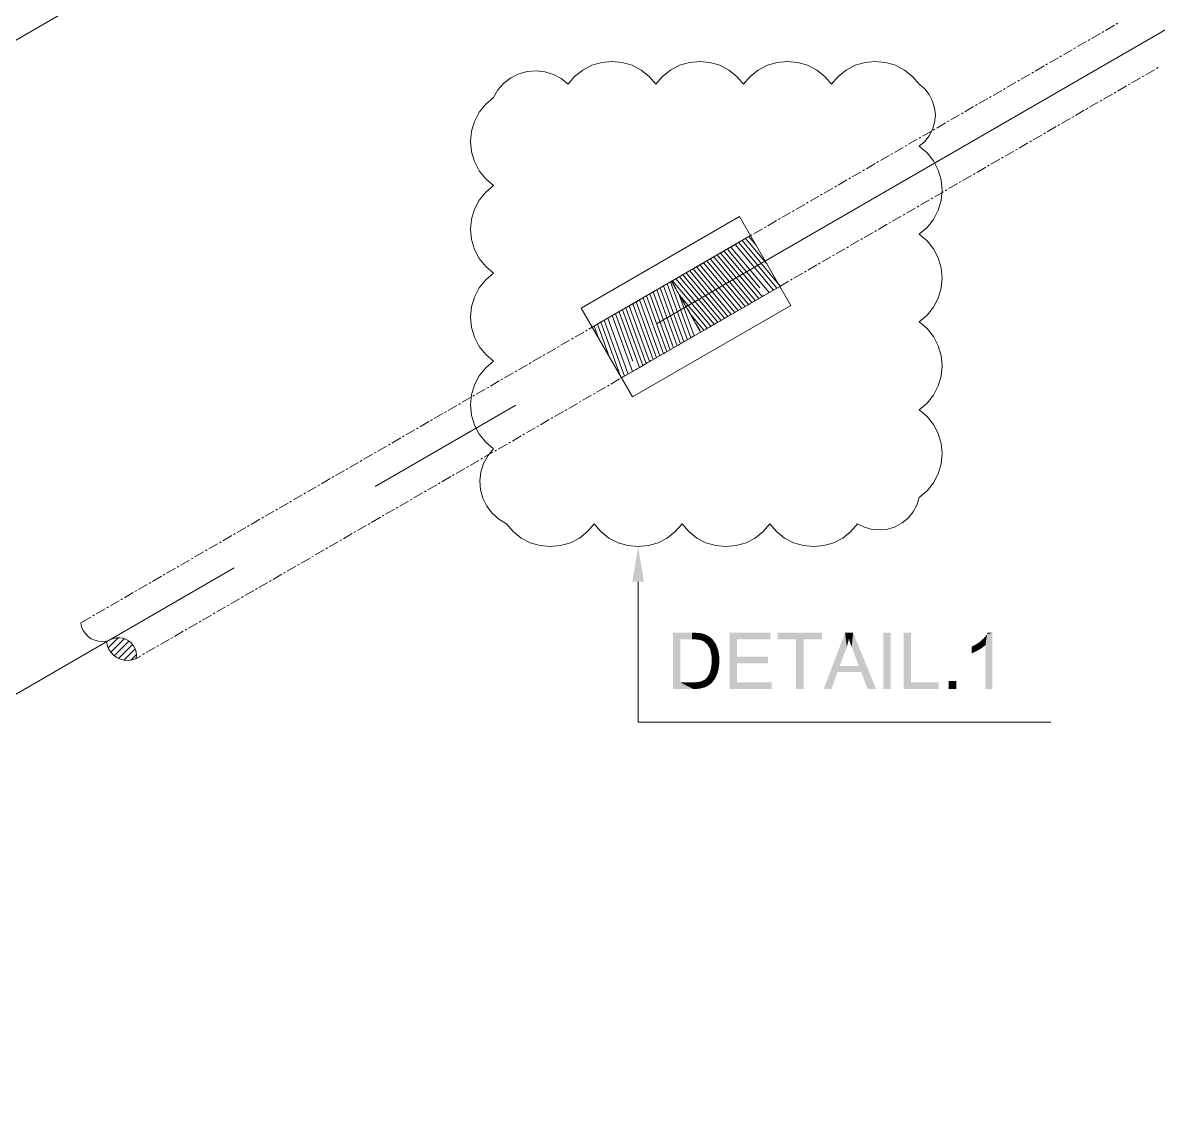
# Model space of a CAD drawing. Header units: millimetres. Extents: x 2 to 579, y 1 to 405.
# Drawn here: x 238.43 to 255.89, y 99.17 to 116.12 of the extents above; entities that cross this region are included whole.
import ezdxf

# ---------------------------------------------------------------- set-up
doc = ezdxf.new("R2010")
doc.units = ezdxf.units.MM
doc.linetypes.add('XKITLINE00', pattern=[0])
doc.layers.add('LinkedObject', color=7, linetype='Continuous', lineweight=0)

# ---------------------------------------------------------------- blocks, each defined once
blk = doc.blocks.new('*A4')
at = {"layer": 'LinkedObject'}
for color, points in [(6, [(247.983, 107.526), (247.803, 107.526), (247.893, 108.066)]), (7, [(248.427, 106.742), (248.541, 106.64), (248.427, 105.878)]), (7, [(248.723, 106.64), (248.427, 106.742), (248.724, 106.742)]), (7, [(248.541, 106.64), (248.427, 106.742), (248.723, 106.64)]), (7, [(248.724, 106.742), (248.774, 106.64), (248.723, 106.64)]), (7, [(248.775, 106.742), (248.774, 106.64), (248.724, 106.742)]), (7, [(248.775, 106.742), (248.848, 106.631), (248.774, 106.64)]), (7, [(248.852, 106.736), (248.848, 106.631), (248.775, 106.742)]), (7, [(248.878, 106.73), (248.848, 106.631), (248.852, 106.736)]), (7, [(248.878, 106.73), (248.871, 106.622), (248.848, 106.631)]), (7, [(248.871, 106.622), (248.878, 106.73), (248.902, 106.61)]), (7, [(248.978, 106.69), (248.878, 106.73), (248.915, 106.721)]), (7, [(249.005, 106.668), (248.878, 106.73), (248.978, 106.69)]), (7, [(248.956, 106.561), (248.878, 106.73), (249.005, 106.668)]), (7, [(248.902, 106.61), (248.878, 106.73), (248.956, 106.561)]), (7, [(249.414, 106.376), (249.3, 105.878), (249.3, 106.742)]), (7, [(249.414, 106.376), (249.3, 106.742), (249.414, 106.64)]), (7, [(249.924, 106.64), (249.3, 106.742), (249.924, 106.742)]), (7, [(249.414, 106.64), (249.3, 106.742), (249.924, 106.64)]), (7, [(250.038, 106.742), (250.322, 106.64), (250.038, 106.64)]), (7, [(250.436, 106.64), (250.322, 106.64), (250.038, 106.742)]), (7, [(250.436, 106.64), (250.038, 106.742), (250.722, 106.742)]), (7, [(250.436, 106.64), (250.722, 106.742), (250.722, 106.64)]), (7, [(251.076, 106.742), (251.088, 106.486), (250.745, 105.878)]), (7, [(251.088, 106.486), (251.076, 106.742), (251.102, 106.527)]), (7, [(251.102, 106.527), (251.076, 106.742), (251.126, 106.61)]), (7, [(251.126, 106.61), (251.076, 106.742), (251.134, 106.651)]), (7, [(251.199, 106.742), (251.134, 106.651), (251.076, 106.742)]), (7, [(251.134, 106.651), (251.199, 106.742), (251.145, 106.616)]), (7, [(251.145, 106.616), (251.199, 106.742), (251.175, 106.526)]), (7, [(251.175, 106.526), (251.199, 106.742), (251.196, 106.472)]), (7, [(251.196, 106.472), (251.199, 106.742), (251.286, 106.233)]), (7, [(251.286, 106.233), (251.199, 106.742), (251.322, 106.14)]), (7, [(251.322, 106.14), (251.199, 106.742), (251.552, 105.878)]), (7, [(251.777, 106.742), (251.663, 105.878), (251.663, 106.742)]), (7, [(251.777, 105.878), (251.663, 105.878), (251.777, 106.742)]), (7, [(252.088, 106.742), (251.974, 105.878), (251.974, 106.742)]), (7, [(252.088, 105.98), (251.974, 105.878), (252.088, 106.742)]), (7, [(253.258, 106.718), (253.234, 106.554), (253.211, 106.66)]), (7, [(253.234, 105.878), (253.258, 106.718), (253.341, 105.878)]), (7, [(253.234, 106.554), (253.258, 106.718), (253.234, 105.878)]), (7, [(253.341, 106.746), (253.258, 106.718), (253.272, 106.746)]), (7, [(253.341, 105.878), (253.258, 106.718), (253.341, 106.746)]), (7, [(248.427, 105.878), (248.541, 106.64), (248.541, 105.98)]), (7, [(249.005, 106.668), (248.979, 106.525), (248.956, 106.561)]), (7, [(249.039, 106.639), (248.979, 106.525), (249.005, 106.668)]), (7, [(249.09, 106.565), (248.979, 106.525), (249.039, 106.639)]), (7, [(248.979, 106.525), (249.09, 106.565), (249.001, 106.488)]), (7, [(249.001, 106.488), (249.09, 106.565), (249.107, 106.52)]), (7, [(249.107, 106.52), (249.023, 106.384), (249.001, 106.488)]), (7, [(249.124, 106.475), (249.023, 106.384), (249.107, 106.52)]), (7, [(250.322, 105.878), (250.436, 106.64), (250.436, 105.878)]), (7, [(250.322, 106.64), (250.436, 106.64), (250.322, 105.878)]), (7, [(253.067, 106.55), (253.103, 106.463), (253.023, 106.529)]), (7, [(253.023, 106.529), (253.103, 106.463), (253.023, 106.426)]), (7, [(253.165, 106.499), (253.067, 106.55), (253.145, 106.6)]), (7, [(253.103, 106.463), (253.067, 106.55), (253.134, 106.481)]), (7, [(253.134, 106.481), (253.067, 106.55), (253.165, 106.499)]), (7, [(253.178, 106.63), (253.234, 106.554), (253.145, 106.6)]), (7, [(253.145, 106.6), (253.234, 106.554), (253.165, 106.499)]), (7, [(253.165, 106.499), (253.234, 106.554), (253.215, 106.536)]), (7, [(253.234, 106.554), (253.178, 106.63), (253.211, 106.66)]), (7, [(249.141, 106.373), (249.023, 106.384), (249.124, 106.475)]), (7, [(249.141, 106.315), (249.023, 106.384), (249.141, 106.373)]), (7, [(249.023, 106.384), (249.141, 106.315), (249.023, 106.317)]), (7, [(249.414, 106.274), (249.3, 105.878), (249.414, 106.376)]), (7, [(249.892, 106.274), (249.414, 106.376), (249.892, 106.376)]), (7, [(249.414, 106.274), (249.414, 106.376), (249.892, 106.274)]), (7, [(250.745, 105.878), (251.088, 106.486), (250.992, 106.233)]), (7, [(253.023, 106.426), (253.103, 106.463), (253.047, 106.435)]), (7, [(249.118, 106.14), (249, 106.15), (249.012, 106.184)]), (7, [(249.023, 106.268), (249.141, 106.266), (249.012, 106.184)]), (7, [(249.012, 106.184), (249.141, 106.266), (249.118, 106.14)]), (7, [(249.141, 106.315), (249.023, 106.268), (249.023, 106.317)]), (7, [(249.141, 106.266), (249.023, 106.268), (249.141, 106.315)]), (7, [(249.118, 106.14), (249.141, 106.266), (249.129, 106.178)]), (7, [(249.414, 105.98), (249.3, 105.878), (249.414, 106.274)]), (7, [(250.96, 106.14), (250.745, 105.878), (250.992, 106.233)]), (7, [(250.992, 106.233), (251.322, 106.14), (250.96, 106.14)]), (7, [(251.286, 106.233), (251.322, 106.14), (250.992, 106.233)]), (7, [(248.877, 105.893), (248.768, 105.98), (248.835, 105.988)]), (7, [(248.86, 105.996), (248.877, 105.893), (248.835, 105.988)]), (7, [(248.884, 106.004), (248.877, 105.893), (248.86, 105.996)]), (7, [(248.877, 105.893), (248.884, 106.004), (248.907, 105.9)]), (7, [(248.98, 105.936), (248.884, 106.004), (248.923, 106.026)]), (7, [(248.959, 105.922), (248.884, 106.004), (248.98, 105.936)]), (7, [(248.907, 105.9), (248.884, 106.004), (248.959, 105.922)]), (7, [(248.937, 106.041), (249.002, 105.95), (248.923, 106.026)]), (7, [(248.923, 106.026), (249.002, 105.95), (248.98, 105.936)]), (7, [(249.059, 106.014), (248.937, 106.041), (248.957, 106.061)]), (7, [(249.041, 105.99), (248.937, 106.041), (249.059, 106.014)]), (7, [(249.002, 105.95), (248.937, 106.041), (249.041, 105.99)]), (7, [(248.957, 106.061), (249.118, 106.14), (249.059, 106.014)]), (7, [(248.989, 106.116), (249.118, 106.14), (248.957, 106.061)]), (7, [(249, 106.15), (249.118, 106.14), (248.989, 106.116)]), (7, [(249.059, 106.014), (249.118, 106.14), (249.077, 106.039)]), (7, [(249.077, 106.039), (249.118, 106.14), (249.106, 106.102)]), (7, [(250.745, 105.878), (250.96, 106.14), (250.865, 105.878)]), (7, [(251.322, 106.14), (251.552, 105.878), (251.422, 105.878)]), (7, [(252.787, 105.999), (252.666, 105.878), (252.666, 105.999)]), (7, [(252.787, 105.878), (252.666, 105.878), (252.787, 105.999)]), (7, [(248.541, 105.98), (248.739, 105.878), (248.427, 105.878)]), (7, [(248.726, 105.98), (248.739, 105.878), (248.541, 105.98)]), (7, [(248.726, 105.98), (248.778, 105.878), (248.739, 105.878)]), (7, [(248.768, 105.98), (248.778, 105.878), (248.726, 105.98)]), (7, [(248.847, 105.885), (248.768, 105.98), (248.877, 105.893)]), (7, [(248.778, 105.878), (248.768, 105.98), (248.847, 105.885)]), (7, [(249.3, 105.878), (249.414, 105.98), (249.944, 105.878)]), (7, [(249.944, 105.878), (249.414, 105.98), (249.944, 105.98)]), (7, [(251.974, 105.878), (252.088, 105.98), (252.513, 105.878)]), (7, [(252.513, 105.878), (252.088, 105.98), (252.513, 105.98)])]:
    blk.add_hatch(color=color, dxfattribs=at).paths.add_polyline_path(points, flags=17)
at = {"layer": 'LinkedObject', "color": 6, "linetype": 'XKITLINE00', "lineweight": 0}
for p, q in [((217.36, 103.735), (258.753, 127.659)), ((248.177, 111.491), (262.999, 120.057)), ((243.848, 108.989), (246.013, 110.24)), ((226.863, 99.172), (241.684, 107.738)), ((247.893, 107.526), (247.893, 105.369)), ((247.893, 105.369), (254.241, 105.369))]:
    blk.add_line(p, q, dxfattribs=at)
at = {"layer": 'LinkedObject', "color": 9, "linetype": 'XKITLINE00', "lineweight": 0}
for p, q in [((254.865, 115.876), (255, 115.954)), ((255.027, 115.97), (255.054, 115.986)), ((255.081, 116.001), (255.217, 116.08)), ((255.244, 116.095), (255.271, 116.111)), ((254.649, 115.751), (254.784, 115.829)), ((254.811, 115.845), (254.838, 115.861)), ((254.378, 115.595), (254.405, 115.61)), ((254.432, 115.626), (254.567, 115.704)), ((254.594, 115.72), (254.621, 115.735)), ((253.999, 115.376), (254.134, 115.454)), ((254.161, 115.47), (254.189, 115.485)), ((254.216, 115.501), (254.351, 115.579)), ((255.862, 115.413), (255.889, 115.428)), ((253.783, 115.251), (253.918, 115.329)), ((253.945, 115.345), (253.972, 115.36)), ((255.483, 115.194), (255.618, 115.272)), ((255.645, 115.288), (255.672, 115.303)), ((255.699, 115.319), (255.835, 115.397)), ((253.35, 115.001), (253.485, 115.079)), ((253.512, 115.094), (253.539, 115.11)), ((253.566, 115.126), (253.702, 115.204)), ((253.729, 115.219), (253.756, 115.235)), ((255.266, 115.069), (255.402, 115.147)), ((255.429, 115.163), (255.456, 115.178)), ((253.133, 114.875), (253.269, 114.954)), ((253.296, 114.969), (253.323, 114.985)), ((254.833, 114.819), (254.969, 114.897)), ((254.996, 114.912), (255.023, 114.928)), ((255.05, 114.944), (255.185, 115.022)), ((255.212, 115.037), (255.239, 115.053)), ((252.863, 114.719), (252.89, 114.735)), ((252.917, 114.75), (253.052, 114.829)), ((253.079, 114.844), (253.106, 114.86)), ((254.617, 114.693), (254.752, 114.772)), ((254.779, 114.787), (254.806, 114.803)), ((252.484, 114.5), (252.619, 114.578)), ((252.646, 114.594), (252.673, 114.61)), ((252.7, 114.625), (252.836, 114.703)), ((254.346, 114.537), (254.374, 114.553)), ((254.401, 114.568), (254.536, 114.647)), ((254.563, 114.662), (254.59, 114.678)), ((252.268, 114.375), (252.403, 114.453)), ((252.43, 114.469), (252.457, 114.484)), ((253.968, 114.318), (254.103, 114.396)), ((254.13, 114.412), (254.157, 114.428)), ((254.184, 114.443), (254.319, 114.521)), ((251.835, 114.125), (251.97, 114.203)), ((251.997, 114.219), (252.024, 114.234)), ((252.051, 114.25), (252.186, 114.328)), ((252.213, 114.344), (252.241, 114.359)), ((253.751, 114.193), (253.886, 114.271)), ((253.914, 114.287), (253.941, 114.302)), ((251.618, 114), (251.754, 114.078)), ((251.781, 114.094), (251.808, 114.109)), ((253.318, 113.943), (253.454, 114.021)), ((253.481, 114.037), (253.508, 114.052)), ((253.535, 114.068), (253.67, 114.146)), ((253.697, 114.162), (253.724, 114.177)), ((251.348, 113.843), (251.375, 113.859)), ((251.402, 113.875), (251.537, 113.953)), ((251.564, 113.968), (251.591, 113.984)), ((253.102, 113.818), (253.237, 113.896)), ((253.264, 113.912), (253.291, 113.927)), ((250.969, 113.624), (251.104, 113.703)), ((251.131, 113.718), (251.158, 113.734)), ((251.185, 113.75), (251.321, 113.828)), ((252.831, 113.661), (252.858, 113.677)), ((252.885, 113.693), (253.021, 113.771)), ((253.048, 113.786), (253.075, 113.802)), ((250.752, 113.499), (250.888, 113.578)), ((250.915, 113.593), (250.942, 113.609)), ((252.453, 113.442), (252.588, 113.521)), ((252.615, 113.536), (252.642, 113.552)), ((252.669, 113.568), (252.804, 113.646)), ((250.32, 113.249), (250.455, 113.327)), ((250.482, 113.343), (250.509, 113.359)), ((250.536, 113.374), (250.671, 113.452)), ((250.698, 113.468), (250.725, 113.484)), ((252.236, 113.317), (252.371, 113.396)), ((252.398, 113.411), (252.425, 113.427)), ((250.103, 113.124), (250.238, 113.202)), ((250.265, 113.218), (250.292, 113.234)), ((251.803, 113.067), (251.938, 113.145)), ((251.966, 113.161), (251.993, 113.177)), ((252.02, 113.192), (252.155, 113.27)), ((252.182, 113.286), (252.209, 113.302)), ((249.833, 112.968), (249.86, 112.983)), ((249.887, 112.999), (250.022, 113.077)), ((250.049, 113.093), (250.076, 113.108)), ((251.587, 112.942), (251.722, 113.02)), ((251.749, 113.036), (251.776, 113.051)), ((249.454, 112.749), (249.589, 112.827)), ((249.616, 112.843), (249.643, 112.858)), ((249.67, 112.874), (249.805, 112.952)), ((251.316, 112.786), (251.343, 112.801)), ((251.37, 112.817), (251.506, 112.895)), ((251.533, 112.911), (251.56, 112.926)), ((249.237, 112.624), (249.373, 112.702)), ((249.4, 112.717), (249.427, 112.733)), ((250.937, 112.567), (251.073, 112.645)), ((251.1, 112.661), (251.127, 112.676)), ((251.154, 112.692), (251.289, 112.77)), ((248.804, 112.373), (248.94, 112.452)), ((248.967, 112.467), (248.994, 112.483)), ((249.021, 112.499), (249.156, 112.577)), ((249.183, 112.592), (249.21, 112.608)), ((250.721, 112.442), (250.856, 112.52)), ((250.883, 112.535), (250.91, 112.551)), ((248.647, 112.283), (248.723, 112.327)), ((248.75, 112.342), (248.777, 112.358)), ((250.45, 112.285), (250.477, 112.301)), ((250.504, 112.317), (250.64, 112.395)), ((250.667, 112.41), (250.694, 112.426)), ((248.479, 112.021), (248.408, 112.145)), ((250.072, 112.066), (250.207, 112.145)), ((250.234, 112.16), (250.261, 112.176)), ((250.288, 112.191), (250.423, 112.27)), ((248.003, 111.91), (248.16, 112.001)), ((248.511, 111.967), (248.495, 111.994)), ((248.605, 111.805), (248.526, 111.94)), ((249.801, 111.91), (249.828, 111.926)), ((249.855, 111.941), (249.99, 112.019)), ((250.017, 112.035), (250.045, 112.051)), ((247.732, 111.754), (247.759, 111.769)), ((247.786, 111.785), (247.922, 111.863)), ((247.949, 111.879), (247.976, 111.894)), ((248.636, 111.751), (248.62, 111.778)), ((249.422, 111.691), (249.558, 111.769)), ((249.585, 111.785), (249.612, 111.8)), ((249.639, 111.816), (249.774, 111.894)), ((247.353, 111.535), (247.489, 111.613)), ((247.516, 111.629), (247.543, 111.644)), ((247.57, 111.66), (247.705, 111.738)), ((248.73, 111.589), (248.651, 111.724)), ((249.206, 111.566), (249.341, 111.644)), ((249.368, 111.66), (249.395, 111.675)), ((247.137, 111.41), (247.272, 111.488)), ((247.299, 111.504), (247.326, 111.519)), ((248.761, 111.534), (248.745, 111.561)), ((248.848, 111.384), (248.777, 111.507)), ((248.935, 111.41), (248.962, 111.425)), ((248.989, 111.441), (249.125, 111.519)), ((249.152, 111.535), (249.179, 111.55)), ((246.704, 111.16), (246.839, 111.238)), ((246.866, 111.253), (246.893, 111.269)), ((246.921, 111.285), (247.056, 111.363)), ((247.083, 111.378), (247.11, 111.394)), ((248.556, 111.191), (248.692, 111.269)), ((248.719, 111.284), (248.746, 111.3)), ((248.773, 111.316), (248.908, 111.394)), ((246.488, 111.034), (246.623, 111.113)), ((246.65, 111.128), (246.677, 111.144)), ((248.286, 111.034), (248.313, 111.05)), ((248.34, 111.066), (248.475, 111.144)), ((248.502, 111.159), (248.529, 111.175)), ((246.217, 110.878), (246.244, 110.894)), ((246.271, 110.909), (246.406, 110.988)), ((246.433, 111.003), (246.461, 111.019)), ((247.907, 110.815), (248.042, 110.894)), ((248.069, 110.909), (248.096, 110.925)), ((248.124, 110.94), (248.259, 111.019)), ((245.838, 110.659), (245.974, 110.737)), ((246.001, 110.753), (246.028, 110.769)), ((246.055, 110.784), (246.19, 110.862)), ((247.691, 110.69), (247.826, 110.768)), ((247.853, 110.784), (247.88, 110.8)), ((245.622, 110.534), (245.757, 110.612)), ((245.784, 110.628), (245.811, 110.643)), ((247.42, 110.534), (247.447, 110.549)), ((247.474, 110.565), (247.609, 110.643)), ((247.637, 110.659), (247.664, 110.675)), ((245.189, 110.284), (245.324, 110.362)), ((245.351, 110.378), (245.378, 110.393)), ((245.405, 110.409), (245.541, 110.487)), ((245.568, 110.503), (245.595, 110.518)), ((247.041, 110.315), (247.177, 110.393)), ((247.204, 110.409), (247.231, 110.424)), ((247.258, 110.44), (247.393, 110.518)), ((244.972, 110.159), (245.108, 110.237)), ((245.135, 110.253), (245.162, 110.268)), ((246.825, 110.19), (246.96, 110.268)), ((246.987, 110.284), (247.014, 110.299)), ((244.702, 110.002), (244.729, 110.018)), ((244.756, 110.034), (244.891, 110.112)), ((244.918, 110.127), (244.945, 110.143)), ((246.392, 109.94), (246.527, 110.018)), ((246.554, 110.033), (246.581, 110.049)), ((246.608, 110.065), (246.744, 110.143)), ((246.771, 110.159), (246.798, 110.174)), ((244.323, 109.783), (244.458, 109.862)), ((244.485, 109.877), (244.513, 109.893)), ((244.54, 109.909), (244.675, 109.987)), ((246.176, 109.815), (246.311, 109.893)), ((246.338, 109.908), (246.365, 109.924)), ((244.107, 109.658), (244.242, 109.737)), ((244.269, 109.752), (244.296, 109.768)), ((245.905, 109.658), (245.932, 109.674)), ((245.959, 109.689), (246.094, 109.768)), ((246.121, 109.783), (246.148, 109.799)), ((243.674, 109.408), (243.809, 109.486)), ((243.836, 109.502), (243.863, 109.518)), ((243.89, 109.533), (244.026, 109.611)), ((244.053, 109.627), (244.08, 109.643)), ((245.526, 109.439), (245.661, 109.517)), ((245.688, 109.533), (245.716, 109.549)), ((245.743, 109.564), (245.878, 109.643)), ((243.457, 109.283), (243.593, 109.361)), ((243.62, 109.377), (243.647, 109.393)), ((245.31, 109.314), (245.445, 109.392)), ((245.472, 109.408), (245.499, 109.424)), ((243.187, 109.127), (243.214, 109.142)), ((243.241, 109.158), (243.376, 109.236)), ((243.403, 109.252), (243.43, 109.267)), ((244.877, 109.064), (245.012, 109.142)), ((245.039, 109.158), (245.066, 109.173)), ((245.093, 109.189), (245.229, 109.267)), ((245.256, 109.283), (245.283, 109.299)), ((242.808, 108.908), (242.943, 108.986)), ((242.97, 109.002), (242.997, 109.017)), ((243.024, 109.033), (243.16, 109.111)), ((244.66, 108.939), (244.796, 109.017)), ((244.823, 109.033), (244.85, 109.048)), ((242.592, 108.783), (242.727, 108.861)), ((242.754, 108.876), (242.781, 108.892)), ((244.39, 108.782), (244.417, 108.798)), ((244.444, 108.814), (244.579, 108.892)), ((244.606, 108.908), (244.633, 108.923)), ((242.159, 108.532), (242.294, 108.611)), ((242.321, 108.626), (242.348, 108.642)), ((242.375, 108.658), (242.51, 108.736)), ((242.537, 108.751), (242.564, 108.767)), ((244.011, 108.564), (244.146, 108.642)), ((244.173, 108.657), (244.2, 108.673)), ((244.227, 108.689), (244.363, 108.767)), ((241.942, 108.407), (242.077, 108.486)), ((242.105, 108.501), (242.132, 108.517)), ((243.795, 108.438), (243.93, 108.517)), ((243.957, 108.532), (243.984, 108.548)), ((241.672, 108.251), (241.699, 108.267)), ((241.726, 108.282), (241.861, 108.36)), ((241.888, 108.376), (241.915, 108.392)), ((243.362, 108.188), (243.497, 108.266)), ((243.524, 108.282), (243.551, 108.298)), ((243.578, 108.313), (243.713, 108.392)), ((243.74, 108.407), (243.768, 108.423)), ((241.293, 108.032), (241.428, 108.11)), ((241.455, 108.126), (241.482, 108.142)), ((241.509, 108.157), (241.645, 108.235)), ((243.145, 108.063), (243.28, 108.141)), ((243.308, 108.157), (243.335, 108.173)), ((241.076, 107.907), (241.212, 107.985)), ((241.239, 108.001), (241.266, 108.016)), ((242.875, 107.907), (242.902, 107.922)), ((242.929, 107.938), (243.064, 108.016)), ((243.091, 108.032), (243.118, 108.048)), ((240.643, 107.657), (240.779, 107.735)), ((240.806, 107.751), (240.833, 107.766)), ((240.86, 107.782), (240.995, 107.86)), ((241.022, 107.876), (241.049, 107.891)), ((242.496, 107.688), (242.631, 107.766)), ((242.658, 107.782), (242.685, 107.797)), ((242.712, 107.813), (242.848, 107.891)), ((240.427, 107.532), (240.562, 107.61)), ((240.589, 107.625), (240.616, 107.641)), ((242.279, 107.563), (242.415, 107.641)), ((242.442, 107.657), (242.469, 107.672)), ((240.156, 107.375), (240.184, 107.391)), ((240.211, 107.407), (240.346, 107.485)), ((240.373, 107.5), (240.4, 107.516)), ((241.847, 107.313), (241.982, 107.391)), ((242.009, 107.406), (242.036, 107.422)), ((242.063, 107.438), (242.198, 107.516)), ((242.225, 107.531), (242.252, 107.547)), ((239.778, 107.156), (239.913, 107.235)), ((239.94, 107.25), (239.967, 107.266)), ((239.994, 107.281), (240.129, 107.36)), ((241.63, 107.187), (241.765, 107.266)), ((241.792, 107.281), (241.819, 107.297)), ((239.561, 107.031), (239.697, 107.109)), ((239.724, 107.125), (239.751, 107.141)), ((241.36, 107.031), (241.387, 107.047)), ((241.414, 107.062), (241.549, 107.141)), ((241.576, 107.156), (241.603, 107.172)), ((239.323, 106.893), (239.48, 106.984)), ((239.507, 107), (239.534, 107.016)), ((240.981, 106.812), (241.116, 106.89)), ((241.143, 106.906), (241.17, 106.922)), ((241.197, 106.937), (241.332, 107.015)), ((240.764, 106.687), (240.9, 106.765)), ((240.927, 106.781), (240.954, 106.797)), ((240.331, 106.437), (240.467, 106.515)), ((240.494, 106.531), (240.521, 106.546)), ((240.548, 106.562), (240.683, 106.64)), ((240.71, 106.656), (240.737, 106.671)), ((240.172, 106.344), (240.25, 106.39)), ((240.277, 106.406), (240.304, 106.421))]:
    blk.add_line(p, q, dxfattribs=at)
at = {"layer": 'LinkedObject', "color": 2, "linetype": 'XKITLINE00', "lineweight": 0}
for p, q in [((247.181, 115.464), (247.041, 115.391)), ((247.333, 115.509), (247.181, 115.464)), ((247.49, 115.524), (247.333, 115.509)), ((247.647, 115.509), (247.49, 115.524)), ((247.799, 115.464), (247.647, 115.509)), ((247.939, 115.391), (247.799, 115.464)), ((248.531, 115.464), (248.391, 115.391)), ((248.683, 115.509), (248.531, 115.464)), ((248.84, 115.524), (248.683, 115.509)), ((248.997, 115.509), (248.84, 115.524)), ((249.149, 115.464), (248.997, 115.509)), ((249.289, 115.391), (249.149, 115.464)), ((249.881, 115.464), (249.741, 115.391)), ((250.033, 115.509), (249.881, 115.464)), ((250.19, 115.524), (250.033, 115.509)), ((250.347, 115.509), (250.19, 115.524)), ((250.499, 115.464), (250.347, 115.509)), ((250.639, 115.391), (250.499, 115.464)), ((251.231, 115.464), (251.091, 115.391)), ((251.383, 115.509), (251.231, 115.464)), ((251.54, 115.524), (251.383, 115.509)), ((251.697, 115.509), (251.54, 115.524)), ((251.849, 115.464), (251.697, 115.509)), ((251.989, 115.391), (251.849, 115.464)), ((245.936, 115.271), (245.828, 115.188)), ((246.058, 115.332), (245.936, 115.271)), ((246.189, 115.369), (246.058, 115.332)), ((246.325, 115.38), (246.189, 115.369)), ((246.46, 115.364), (246.325, 115.38)), ((246.59, 115.324), (246.46, 115.364)), ((246.71, 115.259), (246.59, 115.324)), ((246.815, 115.173), (246.71, 115.259)), ((246.917, 115.293), (246.815, 115.173)), ((247.041, 115.391), (246.917, 115.293)), ((248.062, 115.293), (247.939, 115.391)), ((248.165, 115.173), (248.062, 115.293)), ((248.267, 115.293), (248.165, 115.173)), ((248.391, 115.391), (248.267, 115.293)), ((249.412, 115.293), (249.289, 115.391)), ((249.515, 115.173), (249.412, 115.293)), ((249.617, 115.293), (249.515, 115.173)), ((249.741, 115.391), (249.617, 115.293)), ((250.762, 115.293), (250.639, 115.391)), ((250.865, 115.173), (250.762, 115.293)), ((250.967, 115.293), (250.865, 115.173)), ((251.091, 115.391), (250.967, 115.293)), ((252.112, 115.293), (251.989, 115.391)), ((252.215, 115.173), (252.112, 115.293)), ((245.738, 115.086), (245.669, 114.968)), ((245.828, 115.188), (245.738, 115.086)), ((246.815, 115.173), (246.815, 115.173)), ((248.165, 115.173), (248.165, 115.173)), ((249.515, 115.173), (249.515, 115.173)), ((250.865, 115.173), (250.865, 115.173)), ((252.3, 115.1), (252.215, 115.173)), ((252.369, 115.013), (252.3, 115.1)), ((245.669, 114.968), (245.549, 114.866)), ((245.669, 114.968), (245.669, 114.968)), ((252.42, 114.914), (252.369, 115.013)), ((252.452, 114.807), (252.42, 114.914)), ((245.451, 114.742), (245.378, 114.602)), ((245.549, 114.866), (245.451, 114.742)), ((252.463, 114.696), (252.452, 114.807)), ((245.378, 114.602), (245.333, 114.45)), ((252.42, 114.479), (252.452, 114.585)), ((252.452, 114.585), (252.463, 114.696)), ((245.333, 114.45), (245.318, 114.293)), ((252.3, 114.292), (252.369, 114.38)), ((252.369, 114.38), (252.42, 114.479)), ((245.318, 114.293), (245.333, 114.136)), ((252.215, 114.22), (252.3, 114.292)), ((252.335, 114.117), (252.215, 114.22)), ((252.215, 114.22), (252.215, 114.22)), ((245.333, 114.136), (245.378, 113.985)), ((252.433, 113.994), (252.335, 114.117)), ((245.378, 113.985), (245.451, 113.844)), ((245.451, 113.844), (245.549, 113.721)), ((252.506, 113.854), (252.433, 113.994)), ((252.551, 113.702), (252.506, 113.854)), ((245.549, 113.721), (245.669, 113.618)), ((252.566, 113.545), (252.551, 113.702)), ((245.549, 113.516), (245.451, 113.392)), ((245.669, 113.618), (245.549, 113.516)), ((245.669, 113.618), (245.669, 113.618)), ((252.551, 113.388), (252.566, 113.545)), ((245.451, 113.392), (245.378, 113.252)), ((252.506, 113.236), (252.551, 113.388)), ((245.378, 113.252), (245.333, 113.1)), ((252.433, 113.096), (252.506, 113.236)), ((245.333, 113.1), (245.318, 112.943)), ((252.215, 112.87), (252.335, 112.973)), ((252.335, 112.973), (252.433, 113.096)), ((245.318, 112.943), (245.333, 112.786)), ((252.335, 112.767), (252.215, 112.87)), ((252.215, 112.87), (252.215, 112.87)), ((245.333, 112.786), (245.378, 112.635)), ((245.378, 112.635), (245.451, 112.494)), ((252.433, 112.644), (252.335, 112.767)), ((252.506, 112.504), (252.433, 112.644)), ((245.451, 112.494), (245.549, 112.371)), ((252.551, 112.352), (252.506, 112.504)), ((245.549, 112.371), (245.669, 112.268)), ((252.566, 112.195), (252.551, 112.352)), ((245.549, 112.166), (245.451, 112.042)), ((245.669, 112.268), (245.549, 112.166)), ((245.669, 112.268), (245.669, 112.268)), ((252.551, 112.038), (252.566, 112.195)), ((245.451, 112.042), (245.378, 111.902)), ((252.506, 111.886), (252.551, 112.038)), ((245.333, 111.75), (245.318, 111.593)), ((245.378, 111.902), (245.333, 111.75)), ((252.335, 111.623), (252.433, 111.746)), ((252.433, 111.746), (252.506, 111.886)), ((245.318, 111.593), (245.333, 111.436)), ((252.215, 111.52), (252.335, 111.623)), ((245.333, 111.436), (245.378, 111.285)), ((252.335, 111.417), (252.215, 111.52)), ((252.215, 111.52), (252.215, 111.52)), ((252.433, 111.294), (252.335, 111.417)), ((245.378, 111.285), (245.451, 111.144)), ((252.506, 111.154), (252.433, 111.294)), ((245.451, 111.144), (245.549, 111.021)), ((252.551, 111.002), (252.506, 111.154)), ((245.549, 111.021), (245.669, 110.918)), ((245.669, 110.918), (245.549, 110.816)), ((245.669, 110.918), (245.669, 110.918)), ((252.566, 110.845), (252.551, 111.002)), ((245.549, 110.816), (245.451, 110.692)), ((252.551, 110.688), (252.566, 110.845)), ((245.378, 110.552), (245.333, 110.4)), ((245.451, 110.692), (245.378, 110.552)), ((252.433, 110.396), (252.506, 110.536)), ((252.506, 110.536), (252.551, 110.688)), ((245.333, 110.4), (245.318, 110.243)), ((252.335, 110.273), (252.433, 110.396)), ((245.318, 110.243), (245.333, 110.086)), ((252.215, 110.17), (252.335, 110.273)), ((245.333, 110.086), (245.378, 109.935)), ((252.335, 110.067), (252.215, 110.17)), ((252.215, 110.17), (252.215, 110.17)), ((252.433, 109.944), (252.335, 110.067)), ((245.378, 109.935), (245.451, 109.794)), ((252.506, 109.804), (252.433, 109.944)), ((245.451, 109.794), (245.549, 109.671)), ((245.549, 109.671), (245.669, 109.568)), ((252.551, 109.652), (252.506, 109.804)), ((252.566, 109.495), (252.551, 109.652)), ((245.669, 109.568), (245.582, 109.463)), ((245.669, 109.568), (245.669, 109.568)), ((252.551, 109.338), (252.566, 109.495)), ((245.516, 109.343), (245.475, 109.213)), ((245.582, 109.463), (245.516, 109.343)), ((252.506, 109.186), (252.551, 109.338)), ((245.475, 109.213), (245.459, 109.077)), ((252.433, 109.046), (252.506, 109.186)), ((245.459, 109.077), (245.469, 108.941)), ((252.335, 108.923), (252.433, 109.046)), ((245.469, 108.941), (245.505, 108.809)), ((245.505, 108.809), (245.566, 108.686)), ((252.179, 108.705), (252.215, 108.82)), ((252.215, 108.82), (252.335, 108.923)), ((252.215, 108.82), (252.215, 108.82)), ((245.566, 108.686), (245.648, 108.578)), ((252.121, 108.599), (252.179, 108.705)), ((245.648, 108.578), (245.75, 108.487)), ((245.75, 108.487), (245.868, 108.417)), ((251.846, 108.372), (251.952, 108.43)), ((251.952, 108.43), (252.045, 108.506)), ((252.045, 108.506), (252.121, 108.599)), ((245.868, 108.417), (245.868, 108.417)), ((245.868, 108.417), (245.971, 108.297)), ((245.971, 108.297), (246.094, 108.198)), ((246.992, 108.198), (247.115, 108.297)), ((247.115, 108.297), (247.218, 108.417)), ((247.218, 108.417), (247.218, 108.417)), ((247.218, 108.417), (247.321, 108.297)), ((247.321, 108.297), (247.444, 108.198)), ((248.342, 108.198), (248.465, 108.297)), ((248.465, 108.297), (248.568, 108.417)), ((248.568, 108.417), (248.568, 108.417)), ((248.568, 108.417), (248.671, 108.297)), ((248.671, 108.297), (248.794, 108.198)), ((249.692, 108.198), (249.815, 108.297)), ((249.815, 108.297), (249.918, 108.417)), ((249.918, 108.417), (249.918, 108.417)), ((249.918, 108.417), (250.021, 108.297)), ((250.021, 108.297), (250.144, 108.198)), ((251.042, 108.198), (251.165, 108.297)), ((251.165, 108.297), (251.268, 108.417)), ((251.268, 108.417), (251.268, 108.417)), ((251.268, 108.417), (251.376, 108.363)), ((251.376, 108.363), (251.492, 108.331)), ((251.492, 108.331), (251.612, 108.322)), ((251.612, 108.322), (251.732, 108.336)), ((251.732, 108.336), (251.846, 108.372)), ((246.094, 108.198), (246.234, 108.126)), ((246.234, 108.126), (246.386, 108.081)), ((246.386, 108.081), (246.543, 108.066)), ((246.543, 108.066), (246.7, 108.081)), ((246.7, 108.081), (246.852, 108.126)), ((246.852, 108.126), (246.992, 108.198)), ((247.444, 108.198), (247.584, 108.126)), ((247.584, 108.126), (247.736, 108.081)), ((247.736, 108.081), (247.893, 108.066)), ((247.893, 108.066), (248.05, 108.081)), ((248.05, 108.081), (248.202, 108.126)), ((248.202, 108.126), (248.342, 108.198)), ((248.794, 108.198), (248.934, 108.126)), ((248.934, 108.126), (249.086, 108.081)), ((249.086, 108.081), (249.243, 108.066)), ((249.243, 108.066), (249.4, 108.081)), ((249.4, 108.081), (249.552, 108.126)), ((249.552, 108.126), (249.692, 108.198)), ((250.144, 108.198), (250.284, 108.126)), ((250.284, 108.126), (250.436, 108.081)), ((250.436, 108.081), (250.593, 108.066)), ((250.593, 108.066), (250.75, 108.081)), ((250.75, 108.081), (250.902, 108.126)), ((250.902, 108.126), (251.042, 108.198))]:
    blk.add_line(p, q, dxfattribs=at)
at = {"layer": 'LinkedObject', "color": 4, "linetype": 'XKITLINE00', "lineweight": 0}
for p, q in [((247.017, 111.73), (249.452, 113.138)), ((250.241, 111.774), (249.452, 113.138)), ((249.621, 112.846), (247.186, 111.438)), ((248.404, 112.142), (248.854, 111.363)), ((250.072, 112.066), (247.636, 110.659)), ((247.805, 110.367), (250.241, 111.774)), ((247.805, 110.367), (247.017, 111.73))]:
    blk.add_line(p, q, dxfattribs=at)
at = {"layer": 'LinkedObject', "color": 1, "linetype": 'XKITLINE00', "lineweight": 0}
for p, q in [((249.544, 112.801), (249.875, 112.407)), ((249.597, 112.831), (249.702, 112.706)), ((249.266, 112.64), (249.765, 112.046)), ((249.319, 112.671), (249.906, 111.971)), ((249.386, 112.71), (249.974, 112.01)), ((249.439, 112.74), (250.026, 112.04)), ((249.491, 112.77), (250.079, 112.071)), ((248.95, 112.457), (249.537, 111.758)), ((249.002, 112.488), (249.59, 111.788)), ((249.055, 112.518), (249.643, 111.818)), ((249.108, 112.549), (249.695, 111.849)), ((249.16, 112.579), (249.748, 111.879)), ((249.213, 112.61), (249.801, 111.91)), ((249.213, 112.61), (249.801, 111.91)), ((248.633, 112.275), (249.221, 111.575)), ((248.686, 112.305), (249.274, 111.605)), ((248.739, 112.335), (249.326, 111.636)), ((248.791, 112.366), (249.379, 111.666)), ((248.844, 112.396), (249.432, 111.697)), ((248.897, 112.427), (249.485, 111.727)), ((248.337, 112.103), (248.65, 111.245)), ((248.39, 112.134), (248.703, 111.275)), ((248.422, 112.153), (249.01, 111.453)), ((248.475, 112.183), (249.063, 111.483)), ((248.528, 112.214), (249.116, 111.514)), ((248.581, 112.244), (249.168, 111.544)), ((248.073, 111.951), (248.386, 111.092)), ((248.126, 111.981), (248.439, 111.123)), ((248.179, 112.012), (248.492, 111.153)), ((248.231, 112.042), (248.544, 111.184)), ((248.284, 112.073), (248.597, 111.214)), ((248.53, 111.923), (248.755, 111.306)), ((248.535, 111.925), (248.957, 111.422)), ((247.757, 111.768), (248.07, 110.909)), ((247.81, 111.799), (248.123, 110.94)), ((247.862, 111.829), (248.175, 110.97)), ((247.915, 111.859), (248.228, 111.001)), ((247.968, 111.89), (248.281, 111.031)), ((248.021, 111.92), (248.334, 111.062)), ((247.426, 111.577), (247.739, 110.718)), ((247.493, 111.616), (247.806, 110.757)), ((247.546, 111.646), (247.812, 110.917)), ((247.599, 111.677), (247.912, 110.818)), ((247.599, 111.677), (247.912, 110.818)), ((247.652, 111.707), (247.964, 110.849)), ((247.704, 111.738), (248.017, 110.879)), ((248.708, 111.626), (248.905, 111.392)), ((247.215, 111.455), (247.282, 111.272)), ((247.268, 111.485), (247.455, 110.973)), ((247.321, 111.516), (247.634, 110.657)), ((247.373, 111.546), (247.686, 110.688)), ((239.902, 106.67), (239.742, 106.511)), ((239.995, 106.654), (239.783, 106.443)), ((240.065, 106.617), (239.837, 106.389)), ((240.12, 106.563), (239.904, 106.348)), ((240.158, 106.493), (239.987, 106.322)), ((240.175, 106.401), (240.095, 106.321))]:
    blk.add_line(p, q, dxfattribs=at)
at = {"layer": 'LinkedObject', "color": 3, "linetype": 'XKITLINE00', "lineweight": 0}
for p, q in [((239.323, 106.893), (239.336, 106.835)), ((239.336, 106.835), (239.36, 106.779)), ((239.36, 106.779), (239.394, 106.729)), ((239.394, 106.729), (239.436, 106.686)), ((239.436, 106.686), (239.485, 106.651)), ((239.485, 106.651), (239.54, 106.626)), ((239.54, 106.626), (239.598, 106.611)), ((239.598, 106.611), (239.658, 106.607)), ((239.658, 106.607), (239.718, 106.614)), ((239.718, 106.614), (239.776, 106.632)), ((239.718, 106.614), (239.728, 106.553)), ((239.728, 106.553), (239.751, 106.495)), ((239.823, 106.652), (239.776, 106.632)), ((239.872, 106.664), (239.823, 106.652)), ((239.923, 106.666), (239.872, 106.664)), ((239.974, 106.658), (239.923, 106.666)), ((240.022, 106.641), (239.974, 106.658)), ((240.066, 106.615), (240.022, 106.641)), ((240.104, 106.582), (240.066, 106.615)), ((240.136, 106.542), (240.104, 106.582)), ((240.159, 106.496), (240.136, 106.542)), ((239.751, 106.495), (239.783, 106.442)), ((239.783, 106.442), (239.826, 106.397)), ((239.826, 106.397), (239.876, 106.361)), ((239.876, 106.361), (239.932, 106.335)), ((239.932, 106.335), (239.992, 106.32)), ((240.116, 106.326), (240.174, 106.346)), ((240.174, 106.448), (240.159, 106.496)), ((240.179, 106.397), (240.174, 106.448)), ((240.174, 106.346), (240.179, 106.397)), ((239.992, 106.32), (240.054, 106.317)), ((240.054, 106.317), (240.116, 106.326))]:
    blk.add_line(p, q, dxfattribs=at)

msp = doc.modelspace()

# ---------------------------------------------------------------- block references
at = {"lineweight": 0}
msp.add_blockref('*A4', (0, 0), dxfattribs=at)

doc.saveas('drawing.dxf')
